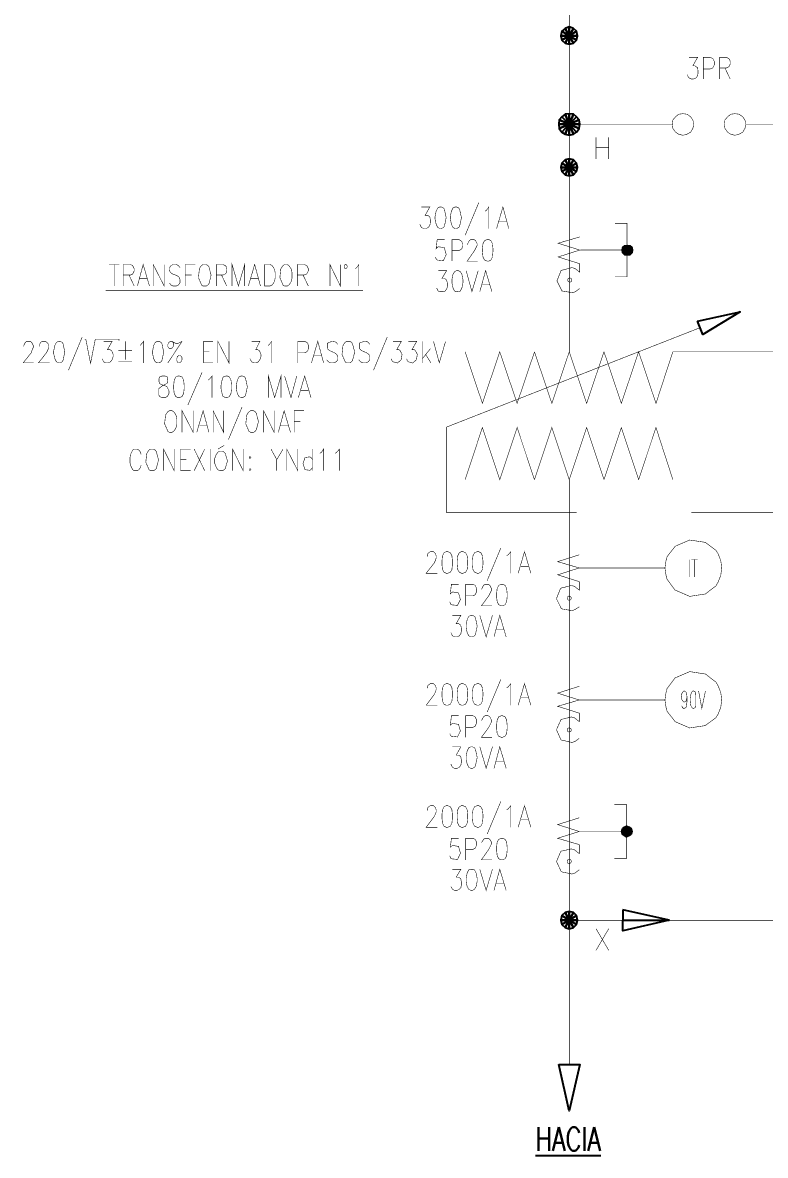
# Model space of a CAD drawing. Header units: millimetres. Extents: x -1355 to 3509, y -1443 to -567.
# Drawn here: x 2971.4 to 3035, y -1023.8 to -926.7 of the extents above; entities that cross this region are included whole.
import ezdxf
from ezdxf.enums import TextEntityAlignment as Align

# ---------------------------------------------------------------- set-up
doc = ezdxf.new("R2010")
doc.units = ezdxf.units.MM
doc.layers.add('ACEP-E-TEXTOS', color=3, linetype='Continuous')
doc.styles.add('Romans_0.85', font='romans.shx', dxfattribs={"width": 0.85})

msp = doc.modelspace()

# ---------------------------------------------------------------- linework, layer by layer
at = {"color": 0, "const_width": 0.045}
for points in [[(3018.25, -747.49), (3018.25, -954.933)], [(3028.515, -929.717), (3029.24, -929.717), (3028.834, -930.438), (3029.013, -930.438), (3029.148, -930.529), (3029.24, -930.62), (3029.283, -930.89), (3029.283, -931.025), (3029.24, -931.295), (3029.105, -931.474), (3028.877, -931.565), (3028.699, -931.565), (3028.515, -931.474), (3028.429, -931.386), (3028.386, -931.204)], [(3029.737, -931.565), (3029.737, -929.717), (3030.321, -929.717), (3030.542, -929.808), (3030.677, -930.077), (3030.677, -930.348), (3030.542, -930.62), (3030.321, -930.708), (3029.737, -930.708)], [(3031.132, -931.565), (3031.132, -929.717), (3031.715, -929.717), (3031.896, -929.808), (3031.987, -929.899), (3032.032, -930.077), (3032.032, -930.26), (3031.987, -930.438), (3031.896, -930.529), (3031.715, -930.62), (3031.132, -930.62)], [(3031.58, -930.62), (3032.032, -931.565)], [(3018.25, -935.438), (3027.077, -935.438)], [(3033.383, -935.438), (3037.888, -935.438)], [(3020.542, -936.565), (3020.542, -938.412)], [(3021.629, -936.565), (3021.629, -938.412)], [(3020.542, -937.421), (3021.629, -937.421)], [(3005.591, -942.525), (3006.31, -942.525), (3005.905, -943.247), (3006.132, -943.247), (3006.267, -943.338), (3006.31, -943.381), (3006.359, -943.652), (3006.359, -943.833), (3006.31, -944.102), (3006.175, -944.282), (3005.996, -944.373), (3005.769, -944.373), (3005.591, -944.282), (3005.542, -944.193), (3005.456, -944.012)], [(3010.499, -942.164), (3009.332, -944.959)], [(3011.04, -942.886), (3011.175, -942.795), (3011.359, -942.525), (3011.359, -944.373)], [(3012.029, -944.373), (3012.569, -942.525), (3013.067, -944.373)], [(3012.213, -943.742), (3012.888, -943.742)], [(3022.164, -943.921), (3023.202, -943.921), (3023.202, -948.516), (3022.164, -948.516)], [(3007.575, -945.32), (3006.942, -945.32), (3006.85, -946.085), (3006.942, -945.994), (3007.05, -945.933), (3007.548, -946.015), (3007.715, -946.599), (3007.467, -947.129), (3006.959, -947.076), (3006.85, -946.986), (3006.807, -946.807)], [(3008.202, -947.164), (3008.202, -945.32), (3008.786, -945.32), (3008.969, -945.408), (3009.056, -945.499), (3009.105, -945.681), (3009.105, -945.903), (3009.056, -946.085), (3008.969, -946.173), (3008.786, -946.264), (3008.202, -946.264)], [(3009.553, -945.768), (3009.553, -945.681), (3009.688, -945.408), (3009.823, -945.32), (3010.094, -945.32), (3010.229, -945.408), (3010.272, -945.499), (3010.364, -945.681), (3010.364, -945.816), (3010.137, -946.264), (3009.51, -947.164), (3010.407, -947.164)], [(3019.148, -945.094), (3017.299, -945.633), (3019.148, -946.22), (3017.299, -946.807), (3019.148, -947.39)], [(3019.191, -946.22), (3023.202, -946.22)], [(2978.834, -947.455), (2979.732, -947.455)], [(2979.283, -947.455), (2979.283, -949.302)], [(2980.05, -949.302), (2980.05, -947.455), (2980.683, -947.455), (2980.861, -947.546), (2980.905, -947.636), (2980.996, -947.816), (2980.996, -947.997), (2980.861, -948.267), (2980.683, -948.358), (2980.05, -948.358)], [(2981.267, -949.302), (2981.759, -947.455), (2982.305, -949.302)], [(2982.618, -949.302), (2982.618, -947.455), (2983.564, -949.302), (2983.564, -947.455)], [(2984.915, -947.728), (2984.78, -947.546), (2984.596, -947.455), (2984.332, -947.455), (2984.148, -947.546), (2984.013, -947.728), (2984.013, -947.907), (2984.061, -948.086), (2984.148, -948.176), (2984.283, -948.267), (2984.645, -948.402), (2984.78, -948.493), (2984.867, -948.581), (2984.915, -948.762), (2984.915, -949.033), (2984.78, -949.212), (2984.596, -949.302), (2984.332, -949.302), (2984.148, -949.212), (2984.013, -949.033)], [(2985.364, -949.302), (2985.364, -947.455), (2986.218, -947.455)], [(2988.023, -949.302), (2988.023, -947.455), (2988.607, -947.455), (2988.786, -947.546), (2988.877, -947.636), (2988.921, -947.816), (2988.921, -947.997), (2988.877, -948.176), (2988.786, -948.267), (2988.607, -948.358), (2988.023, -948.358)], [(2989.375, -949.302), (2989.375, -947.455), (2989.915, -949.302), (2990.456, -947.455), (2990.456, -949.302)], [(2990.769, -949.302), (2991.31, -947.455), (2991.807, -949.302)], [(2994.959, -949.302), (2994.959, -947.455), (2995.542, -947.455), (2995.769, -947.546), (2995.905, -947.816), (2995.905, -947.997), (2995.769, -948.267), (2995.542, -948.358), (2994.959, -948.358)], [(2997.753, -949.302), (2997.753, -947.455), (2998.65, -949.302), (2998.65, -947.455)], [(2999.915, -947.816), (3000.05, -947.728), (3000.229, -947.455), (3000.229, -949.302)], [(3019.148, -949.508), (3018.786, -949.778), (3018.542, -949.874), (3017.623, -949.719), (3017.196, -948.859), (3017.553, -947.965), (3018.477, -947.722), (3018.742, -947.795), (3019.148, -948.112), (3019.148, -947.39)], [(2980.548, -948.358), (2980.996, -949.302)], [(2981.445, -948.672), (2982.121, -948.672)], [(2985.364, -948.358), (2985.905, -948.358)], [(2988.472, -948.358), (2988.921, -949.302)], [(2990.953, -948.672), (2991.623, -948.672)], [(2995.456, -948.358), (2995.905, -949.302)], [(3007.029, -947.976), (3007.753, -947.976), (3007.348, -948.652), (3007.575, -948.652), (3007.71, -948.742), (3007.753, -948.833), (3007.845, -949.102), (3007.845, -949.282), (3007.753, -949.552), (3007.618, -949.733), (3007.434, -949.778), (3007.213, -949.778), (3007.029, -949.733), (3006.894, -949.463)], [(3009.418, -947.976), (3009.915, -949.778), (3010.456, -947.976)], [(3010.591, -949.778), (3011.088, -947.976), (3011.623, -949.778)], [(2978.564, -949.663), (3000.591, -949.663)], [(3010.769, -949.194), (3011.445, -949.194)], [(2976.537, -953.673), (2975.364, -956.511)], [(3002.661, -953.673), (3001.488, -956.511)], [(3029.467, -952.862), (3007.753, -961.376)], [(2971.537, -954.484), (2971.537, -954.393), (2971.672, -954.123), (2971.807, -954.033), (2972.077, -954.033), (2972.213, -954.123), (2972.348, -954.393), (2972.348, -954.573), (2972.256, -954.754), (2972.169, -955.024), (2971.488, -955.88), (2972.391, -955.88)], [(2972.888, -954.484), (2972.888, -954.393), (2972.932, -954.212), (2972.975, -954.123), (2973.11, -954.033), (2973.38, -954.033), (2973.515, -954.123), (2973.607, -954.212), (2973.65, -954.393), (2973.65, -954.573), (2973.607, -954.754), (2973.472, -955.024), (2972.796, -955.88), (2973.742, -955.88)], [(2976.759, -953.854), (2976.85, -953.854), (2977.256, -955.924), (2977.661, -953.854), (2979.688, -953.854), (2979.688, -953.988)], [(2978.38, -954.033), (2979.105, -954.033), (2978.699, -954.754), (2978.926, -954.754), (2979.061, -954.842), (2979.105, -954.933), (2979.196, -955.159), (2979.196, -955.337), (2979.105, -955.611), (2978.969, -955.789), (2978.791, -955.88), (2978.564, -955.88), (2978.38, -955.789), (2978.245, -955.519)], [(2980.229, -954.033), (2980.229, -955.611)], [(2981.488, -954.393), (2981.58, -954.302), (2981.807, -954.033), (2981.807, -955.88)], [(2985.094, -954.033), (2983.877, -955.88)], [(2984.24, -954.033), (2984.375, -954.212), (2984.375, -954.393), (2984.283, -954.573), (2984.148, -954.663), (2984.013, -954.663), (2983.877, -954.484), (2983.877, -954.302), (2983.969, -954.123), (2984.105, -954.033), (2984.24, -954.033), (2984.375, -954.123), (2984.553, -954.212), (2984.732, -954.212), (2984.959, -954.123), (2985.094, -954.033)], [(2986.942, -955.88), (2986.942, -954.033), (2987.753, -954.033)], [(2988.159, -955.88), (2988.159, -954.033), (2989.105, -955.88), (2989.105, -954.033)], [(2991.04, -954.033), (2991.759, -954.033), (2991.402, -954.754), (2991.58, -954.754), (2991.715, -954.842), (2991.759, -954.933), (2991.85, -955.159), (2991.85, -955.337), (2991.759, -955.611), (2991.623, -955.789), (2991.445, -955.88), (2991.267, -955.88), (2991.04, -955.789), (2990.996, -955.699), (2990.905, -955.519)], [(2992.44, -954.393), (2992.575, -954.302), (2992.753, -954.033), (2992.753, -955.88)], [(2995.002, -955.88), (2995.002, -954.033), (2995.591, -954.033), (2995.769, -954.123), (2995.861, -954.212), (2995.905, -954.393), (2995.905, -954.663), (2995.861, -954.842), (2995.769, -954.933), (2995.591, -955.024), (2995.002, -955.024)], [(2996.175, -955.88), (2996.715, -954.033), (2997.213, -955.88)], [(2998.429, -954.302), (2998.294, -954.123), (2998.067, -954.033), (2997.948, -954.021), (2997.532, -954.2), (2997.542, -954.654), (2997.618, -954.754), (2997.753, -954.842), (2998.159, -955.024), (2998.294, -955.115), (2998.337, -955.159), (2998.429, -955.337), (2998.429, -955.611), (2998.294, -955.789), (2998.067, -955.88), (2997.845, -955.88), (2997.618, -955.789), (2997.483, -955.611)], [(3001.175, -954.302), (3001.04, -954.123), (3000.861, -954.033), (3000.732, -954.018), (3000.294, -954.185), (3000.294, -954.652), (3000.364, -954.754), (3000.499, -954.842), (3000.905, -955.024), (3001.04, -955.115), (3001.088, -955.159), (3001.175, -955.337), (3001.175, -955.611), (3001.04, -955.789), (3000.861, -955.88), (3000.591, -955.88), (3000.364, -955.789), (3000.229, -955.611)], [(3003.159, -954.033), (3003.877, -954.033), (3003.472, -954.754), (3003.65, -954.754), (3003.748, -954.801), (3003.932, -955.139), (3003.856, -955.611), (3003.537, -955.893), (3003.148, -955.783), (3003.067, -955.699), (3003.023, -955.519)], [(3004.467, -954.033), (3005.186, -954.033), (3004.78, -954.754), (3004.959, -954.754), (3005.056, -954.801), (3005.24, -955.139), (3005.164, -955.611), (3004.84, -955.893), (3004.456, -955.783), (3004.375, -955.699), (3004.332, -955.519)], [(3005.677, -954.033), (3005.677, -955.88)], [(3006.359, -954.663), (3005.677, -955.519)], [(3006.623, -954.033), (3007.121, -955.88), (3007.661, -954.033)], [(2979.645, -954.842), (2980.818, -954.842)], [(2986.942, -954.933), (2987.44, -954.933)], [(2996.353, -955.25), (2997.029, -955.25)], [(3005.953, -955.159), (3006.402, -955.88)], [(3015.272, -954.933), (3013.786, -959.347), (3012.299, -954.933), (3010.813, -959.347), (3009.332, -954.933)], [(3021.223, -954.933), (3019.737, -959.347), (3018.25, -954.933), (3016.759, -959.347), (3015.272, -954.933)], [(3027.121, -954.933), (3025.677, -959.347), (3024.191, -954.933), (3022.71, -959.347), (3021.223, -954.933)], [(3027.121, -954.933), (3049.193, -954.933), (3049.193, -966.285)], [(2979.645, -955.789), (2980.818, -955.789)], [(2986.942, -955.88), (2987.753, -955.88)], [(2986.807, -956.69), (2985.591, -959.484)], [(2987.305, -957.367), (2987.44, -957.276), (2987.661, -957.007), (2987.661, -958.854)], [(2992.483, -958.854), (2992.483, -957.007), (2993.023, -958.854), (2993.564, -957.007), (2993.564, -958.854)], [(2993.877, -957.007), (2994.418, -958.854), (2994.915, -957.007)], [(2995.05, -958.854), (2995.591, -957.007), (2996.132, -958.854)], [(2995.272, -958.268), (2995.905, -958.268)], [(2985.094, -961.825), (2985.094, -959.98), (2986.04, -961.825), (2986.04, -959.98)], [(2986.353, -961.825), (2986.894, -959.98), (2987.391, -961.825)], [(2987.753, -961.825), (2987.753, -959.98), (2988.65, -961.825), (2988.65, -959.98)], [(2990.229, -959.663), (2989.061, -962.455)], [(2992.077, -961.825), (2992.077, -959.98), (2992.975, -961.825), (2992.975, -959.98)], [(2993.337, -961.825), (2993.834, -959.98), (2994.375, -961.825)], [(2994.688, -961.825), (2994.688, -959.98), (2995.542, -959.98)], [(2986.58, -961.241), (2987.213, -961.241)], [(2993.515, -961.241), (2994.196, -961.241)], [(2994.688, -960.88), (2995.229, -960.88)], [(3007.753, -961.376), (3007.753, -968.717), (3018.877, -968.717)], [(3015.272, -965.88), (3013.786, -961.42), (3012.299, -965.88), (3010.813, -961.42), (3009.332, -965.88)], [(3021.223, -965.88), (3019.737, -961.42), (3018.25, -965.88), (3016.759, -961.42), (3015.272, -965.88)], [(3027.121, -965.88), (3025.677, -961.42), (3024.191, -965.88), (3022.71, -961.42), (3021.223, -965.88)], [(2981.58, -963.716), (2981.537, -963.537), (2981.402, -963.359), (2981.267, -963.268), (2980.996, -963.268), (2980.861, -963.359), (2980.683, -963.716), (2980.634, -963.989), (2980.634, -964.437), (2980.683, -964.663), (2980.861, -965.024), (2980.996, -965.115), (2981.267, -965.115), (2981.402, -965.024), (2981.537, -964.842), (2981.58, -964.663)], [(2983.515, -965.115), (2983.515, -963.268), (2984.418, -965.115), (2984.418, -963.268)], [(2984.959, -965.115), (2984.959, -963.268), (2985.818, -963.268)], [(2986.132, -963.268), (2987.029, -965.115)], [(2987.029, -963.268), (2986.132, -965.115)], [(2987.526, -963.268), (2987.526, -965.115)], [(2988.159, -963.268), (2988.699, -962.951)], [(2989.418, -965.115), (2989.418, -963.268), (2990.321, -965.115), (2990.321, -963.268)], [(2992.71, -963.268), (2993.202, -964.168), (2993.202, -965.115)], [(2993.742, -963.268), (2993.202, -964.168)], [(2994.061, -965.115), (2994.061, -963.268), (2995.002, -965.115), (2995.002, -963.268)], [(2996.267, -963.268), (2996.267, -965.115)], [(2996.894, -963.628), (2997.029, -963.537), (2997.213, -963.268), (2997.213, -965.115)], [(2998.202, -963.628), (2998.337, -963.537), (2998.564, -963.268), (2998.564, -965.115)], [(2984.959, -964.168), (2985.456, -964.168)], [(2996.267, -964.168), (2996.132, -963.989), (2996.04, -963.93), (2995.618, -963.986), (2995.45, -964.508), (2995.618, -965.03), (2996.04, -965.083), (2996.132, -965.024), (2996.267, -964.842)], [(2984.959, -965.115), (2985.818, -965.115)], [(3018.25, -965.88), (3018.25, -1015.97)], [(3028.699, -968.717), (3039.779, -968.717), (3039.779, -980.79), (3045.454, -980.79)], [(3006.088, -972.503), (3006.088, -972.411), (3006.132, -972.229), (3006.223, -972.142), (3006.359, -972.051), (3006.623, -972.051), (3006.807, -972.229), (3006.85, -972.411), (3006.85, -972.59), (3006.807, -972.772), (3006.672, -973.042), (3005.996, -973.899), (3006.942, -973.899)], [(3012.391, -971.734), (3011.223, -974.529)], [(3012.888, -972.411), (3013.023, -972.32), (3013.245, -972.051), (3013.245, -973.899)], [(3013.877, -973.899), (3014.418, -972.051), (3014.959, -973.899)], [(3019.105, -972.32), (3017.256, -972.907), (3019.105, -973.447), (3017.256, -974.034), (3019.105, -974.62)], [(3028.515, -972.725), (3028.515, -974.212)], [(3028.699, -972.725), (3029.24, -972.725)], [(3028.969, -972.725), (3028.969, -974.212)], [(3014.105, -973.312), (3014.737, -973.312)], [(3019.105, -973.447), (3026.445, -973.447)], [(3008.786, -974.843), (3008.159, -974.843), (3008.067, -975.655), (3008.159, -975.564), (3008.272, -975.503), (3008.769, -975.584), (3008.926, -976.148), (3008.677, -976.658), (3008.169, -976.602), (3008.067, -976.511), (3008.023, -976.329)], [(3009.375, -976.69), (3009.375, -974.843), (3010.002, -974.843), (3010.186, -974.934), (3010.229, -975.024), (3010.321, -975.203), (3010.321, -975.474), (3010.186, -975.746), (3010.002, -975.834), (3009.375, -975.834)], [(3010.769, -975.294), (3010.769, -975.203), (3010.905, -974.934), (3011.04, -974.843), (3011.31, -974.843), (3011.445, -974.934), (3011.58, -975.203), (3011.58, -975.385), (3011.359, -975.834), (3010.726, -976.69), (3011.623, -976.69)], [(3019.105, -976.781), (3018.742, -977.007), (3018.499, -977.103), (3017.58, -976.946), (3017.153, -976.077), (3017.51, -975.183), (3018.434, -974.948), (3018.699, -975.024), (3019.105, -975.339), (3019.105, -974.62)], [(3008.245, -977.503), (3008.969, -977.503), (3008.564, -978.221), (3008.786, -978.221), (3008.921, -978.312), (3008.969, -978.403), (3009.013, -978.629), (3009.013, -978.808), (3008.969, -979.077), (3008.834, -979.26), (3008.65, -979.347), (3008.429, -979.347), (3008.245, -979.26), (3008.115, -978.986)], [(3010.591, -977.503), (3011.132, -979.347), (3011.672, -977.503)], [(3011.807, -979.347), (3012.299, -977.503), (3012.845, -979.347)], [(3011.986, -978.717), (3012.661, -978.717)], [(3006.088, -983.764), (3006.088, -983.717), (3006.132, -983.538), (3006.223, -983.447), (3006.359, -983.356), (3006.623, -983.356), (3006.807, -983.538), (3006.85, -983.717), (3006.85, -983.852), (3006.807, -984.034), (3006.672, -984.303), (3005.996, -985.204), (3006.942, -985.204)], [(3012.391, -982.995), (3011.223, -985.79)], [(3012.888, -983.717), (3013.023, -983.629), (3013.245, -983.356), (3013.245, -985.204)], [(3013.877, -985.204), (3014.418, -983.356), (3014.959, -985.204)], [(3019.105, -983.582), (3017.256, -984.169), (3019.105, -984.755), (3017.256, -985.295), (3019.105, -985.881)], [(3014.105, -984.573), (3014.737, -984.573)], [(3028.337, -984.482), (3028.294, -984.708), (3028.25, -984.843), (3028.115, -984.934), (3028.067, -984.934), (3027.98, -984.843), (3027.888, -984.708), (3027.845, -984.482), (3027.845, -984.438), (3027.888, -984.212), (3027.98, -984.078), (3028.067, -983.986), (3028.115, -983.986), (3028.25, -984.078), (3028.294, -984.212), (3028.337, -984.482), (3028.337, -984.843), (3028.294, -985.204), (3028.25, -985.386), (3028.115, -985.474), (3028.023, -985.474), (3027.932, -985.386), (3027.888, -985.248)], [(3029.326, -983.986), (3029.602, -985.474), (3029.915, -983.986)], [(3019.105, -984.755), (3026.445, -984.755)], [(3008.786, -986.104), (3008.159, -986.104), (3008.067, -986.916), (3008.159, -986.826), (3008.272, -986.764), (3008.769, -986.846), (3008.926, -987.409), (3008.677, -987.92), (3008.169, -987.863), (3008.067, -987.772), (3008.023, -987.638)], [(3009.375, -987.952), (3009.375, -986.104), (3010.002, -986.104), (3010.186, -986.195), (3010.229, -986.286), (3010.321, -986.464), (3010.321, -986.735), (3010.229, -986.916), (3010.186, -987.007), (3010.002, -987.095), (3009.375, -987.095)], [(3010.769, -986.555), (3010.769, -986.464), (3010.905, -986.195), (3011.04, -986.104), (3011.31, -986.104), (3011.445, -986.195), (3011.58, -986.464), (3011.58, -986.646), (3011.359, -987.095), (3010.726, -987.952), (3011.623, -987.952)], [(3019.105, -988.042), (3018.742, -988.312), (3018.477, -988.392), (3017.542, -988.175), (3017.153, -987.298), (3017.548, -986.424), (3018.445, -986.206), (3018.699, -986.286), (3019.105, -986.6), (3019.105, -985.881)], [(3008.245, -988.764), (3008.969, -988.764), (3008.564, -989.482), (3008.786, -989.482), (3008.921, -989.573), (3008.969, -989.664), (3009.013, -989.934), (3009.013, -990.069), (3008.969, -990.339), (3008.834, -990.521), (3008.65, -990.609), (3008.429, -990.609), (3008.245, -990.521), (3008.115, -990.248)], [(3010.591, -988.764), (3011.132, -990.609), (3011.672, -988.764)], [(3011.807, -990.609), (3012.299, -988.764), (3012.845, -990.609)], [(3011.986, -990.024), (3012.661, -990.024)], [(3012.391, -993.447), (3011.223, -996.239)], [(3006.088, -994.256), (3006.088, -994.169), (3006.132, -993.987), (3006.223, -993.899), (3006.359, -993.808), (3006.623, -993.808), (3006.715, -993.899), (3006.807, -993.987), (3006.85, -994.169), (3006.85, -994.347), (3006.807, -994.482), (3006.672, -994.752), (3005.996, -995.655), (3006.942, -995.655)], [(3012.888, -994.169), (3013.023, -994.078), (3013.245, -993.808), (3013.245, -995.655)], [(3013.877, -995.655), (3014.418, -993.808), (3014.959, -995.655)], [(3022.121, -993.717), (3023.159, -993.717), (3023.159, -998.312), (3022.121, -998.312)], [(3014.105, -995.025), (3014.737, -995.025)], [(3019.105, -994.843), (3017.256, -995.43), (3019.105, -996.016), (3017.256, -996.6), (3019.105, -997.142)], [(3019.148, -996.016), (3023.159, -996.016)], [(3008.786, -996.6), (3008.159, -996.6), (3008.067, -997.366), (3008.159, -997.277), (3008.267, -997.216), (3008.769, -997.298), (3008.932, -997.881), (3008.683, -998.412), (3008.175, -998.359), (3008.067, -998.268), (3008.023, -998.087)], [(3009.375, -998.447), (3009.375, -996.6), (3010.002, -996.6), (3010.186, -996.69), (3010.229, -996.781), (3010.321, -996.916), (3010.321, -997.186), (3010.186, -997.456), (3010.002, -997.547), (3009.375, -997.547)], [(3010.769, -997.004), (3010.769, -996.916), (3010.861, -996.781), (3010.905, -996.69), (3011.04, -996.6), (3011.31, -996.6), (3011.445, -996.69), (3011.494, -996.781), (3011.58, -996.916), (3011.58, -997.095), (3011.359, -997.547), (3010.726, -998.447), (3011.623, -998.447)], [(3019.105, -999.304), (3018.742, -999.573), (3018.488, -999.661), (3017.569, -999.47), (3017.159, -998.592), (3017.526, -997.708), (3018.44, -997.509), (3018.699, -997.592), (3019.105, -997.907), (3019.105, -997.142)], [(3008.245, -999.256), (3008.969, -999.256), (3008.564, -999.934), (3008.786, -999.934), (3008.921, -1000.025), (3008.969, -1000.113), (3009.013, -1000.383), (3009.013, -1000.564), (3008.969, -1000.835), (3008.834, -1000.97), (3008.65, -1001.061), (3008.429, -1001.061), (3008.245, -1000.97), (3008.202, -1000.878), (3008.115, -1000.744)], [(3010.591, -999.256), (3011.132, -1001.061), (3011.672, -999.256)], [(3011.807, -1001.061), (3012.299, -999.256), (3012.845, -1001.061)], [(3011.986, -1000.474), (3012.661, -1000.474)], [(3022.845, -1004.53), (3022.845, -1002.726), (3026.807, -1003.627)], [(3022.845, -1003.627), (3018.25, -1003.627)], [(3026.807, -1003.627), (3067.437, -1003.627)], [(3020.542, -1004.348), (3021.629, -1006.195)], [(3021.629, -1004.348), (3020.542, -1006.195)]]:
    msp.add_lwpolyline(points, dxfattribs=at)
at = {"color": 0}
for points in [[(3017.618, -927.465), (3017.526, -927.872), (3018.25, -927.872)], [(3017.888, -927.239), (3017.618, -927.465), (3018.25, -927.872)], [(3018.25, -927.104), (3017.888, -927.239), (3018.25, -927.872)], [(3018.607, -927.239), (3018.25, -927.104), (3018.25, -927.872)], [(3018.877, -927.465), (3018.607, -927.239), (3018.25, -927.872)], [(3018.969, -927.872), (3018.877, -927.465), (3018.25, -927.872)], [(3017.526, -927.872), (3017.618, -928.23), (3018.25, -927.872)], [(3017.618, -928.23), (3017.888, -928.503), (3018.25, -927.872)], [(3017.888, -928.503), (3018.25, -928.591), (3018.25, -927.872)], [(3018.25, -928.591), (3018.607, -928.503), (3018.25, -927.872)], [(3018.607, -928.503), (3018.877, -928.23), (3018.25, -927.872)], [(3018.877, -928.23), (3018.969, -927.872), (3018.25, -927.872)], [(3017.391, -935.078), (3017.348, -935.438), (3018.25, -935.438)], [(3017.618, -934.808), (3017.391, -935.078), (3018.25, -935.438)], [(3017.888, -934.582), (3017.618, -934.808), (3018.25, -935.438)], [(3018.25, -934.538), (3017.888, -934.582), (3018.25, -935.438)], [(3018.607, -934.582), (3018.25, -934.538), (3018.25, -935.438)], [(3018.877, -934.808), (3018.607, -934.582), (3018.25, -935.438)], [(3019.105, -935.078), (3018.877, -934.808), (3018.25, -935.438)], [(3019.148, -935.438), (3019.105, -935.078), (3018.25, -935.438)], [(3017.348, -935.438), (3017.391, -935.799), (3018.25, -935.438)], [(3017.391, -935.799), (3017.618, -936.113), (3018.25, -935.438)], [(3017.618, -936.113), (3017.888, -936.295), (3018.25, -935.438)], [(3017.888, -936.295), (3018.25, -936.386), (3018.25, -935.438)], [(3018.25, -936.386), (3018.607, -936.295), (3018.25, -935.438)], [(3018.607, -936.295), (3018.877, -936.113), (3018.25, -935.438)], [(3018.877, -936.113), (3019.105, -935.799), (3018.25, -935.438)], [(3019.105, -935.799), (3019.148, -935.438), (3018.25, -935.438)], [(3017.618, -938.772), (3017.526, -939.133), (3018.25, -939.133)], [(3017.888, -938.5), (3017.618, -938.772), (3018.25, -939.133)], [(3018.25, -938.412), (3017.888, -938.5), (3018.25, -939.133)], [(3018.607, -938.5), (3018.25, -938.412), (3018.25, -939.133)], [(3018.877, -938.772), (3018.607, -938.5), (3018.25, -939.133)], [(3018.969, -939.133), (3018.877, -938.772), (3018.25, -939.133)], [(3017.526, -939.133), (3017.618, -939.491), (3018.25, -939.133)], [(3017.618, -939.491), (3017.888, -939.764), (3018.25, -939.133)], [(3017.888, -939.764), (3018.25, -939.852), (3018.25, -939.133)], [(3018.25, -939.852), (3018.607, -939.764), (3018.25, -939.133)], [(3018.607, -939.764), (3018.877, -939.491), (3018.25, -939.133)], [(3018.877, -939.491), (3018.969, -939.133), (3018.25, -939.133)], [(3022.845, -945.994), (3023.023, -945.859), (3023.202, -946.22)], [(3023.023, -945.859), (3023.202, -945.816), (3023.202, -946.22)], [(3023.202, -945.816), (3023.429, -945.859), (3023.202, -946.22)], [(3023.429, -945.859), (3023.607, -945.994), (3023.202, -946.22)], [(3022.796, -946.22), (3022.845, -945.994), (3023.202, -946.22)], [(3022.845, -946.446), (3022.796, -946.22), (3023.202, -946.22)], [(3023.023, -946.625), (3022.845, -946.446), (3023.202, -946.22)], [(3023.202, -946.669), (3023.023, -946.625), (3023.202, -946.22)], [(3023.607, -945.994), (3023.65, -946.22), (3023.202, -946.22)], [(3023.65, -946.22), (3023.607, -946.446), (3023.202, -946.22)], [(3023.607, -946.446), (3023.429, -946.625), (3023.202, -946.22)], [(3023.429, -946.625), (3023.202, -946.669), (3023.202, -946.22)], [(3029.24, -952.32), (3032.888, -951.511), (3029.688, -953.447)], [(3022.753, -996.016), (3022.796, -995.79), (3023.159, -996.016)], [(3022.796, -996.239), (3022.753, -996.016), (3023.159, -996.016)], [(3022.796, -995.79), (3022.98, -995.655), (3023.159, -996.016)], [(3022.98, -996.374), (3022.796, -996.239), (3023.159, -996.016)], [(3022.98, -995.655), (3023.159, -995.564), (3023.159, -996.016)], [(3023.159, -996.465), (3022.98, -996.374), (3023.159, -996.016)], [(3023.159, -995.564), (3023.38, -995.655), (3023.159, -996.016)], [(3023.38, -995.655), (3023.564, -995.79), (3023.159, -996.016)], [(3023.564, -995.79), (3023.607, -996.016), (3023.159, -996.016)], [(3023.607, -996.016), (3023.564, -996.239), (3023.159, -996.016)], [(3023.564, -996.239), (3023.38, -996.374), (3023.159, -996.016)], [(3023.38, -996.374), (3023.159, -996.465), (3023.159, -996.016)], [(3017.888, -1002.952), (3017.618, -1003.222), (3018.25, -1003.627)], [(3018.25, -1002.861), (3017.888, -1002.952), (3018.25, -1003.627)], [(3018.607, -1002.952), (3018.25, -1002.861), (3018.25, -1003.627)], [(3018.877, -1003.222), (3018.607, -1002.952), (3018.25, -1003.627)], [(3022.845, -1002.726), (3022.845, -1003.627), (3026.807, -1003.627)], [(3017.618, -1003.222), (3017.526, -1003.627), (3018.25, -1003.627)], [(3017.526, -1003.627), (3017.618, -1003.987), (3018.25, -1003.627)], [(3017.618, -1003.987), (3017.888, -1004.256), (3018.25, -1003.627)], [(3017.888, -1004.256), (3018.25, -1004.348), (3018.25, -1003.627)], [(3018.969, -1003.627), (3018.877, -1003.222), (3018.25, -1003.627)], [(3018.25, -1004.348), (3018.607, -1004.256), (3018.25, -1003.627)], [(3018.607, -1004.256), (3018.877, -1003.987), (3018.25, -1003.627)], [(3018.877, -1003.987), (3018.969, -1003.627), (3018.25, -1003.627)], [(3022.845, -1003.627), (3026.807, -1003.627), (3022.845, -1004.53)], [(3017.348, -1015.97), (3019.148, -1015.97), (3018.25, -1019.934)]]:
    msp.add_lwpolyline(points, close=True, dxfattribs=at)
at = {"color": 0, "const_width": 0.045}
for points in [[(3027.077, -935.438), (3027.121, -935.078), (3027.348, -934.808), (3027.618, -934.582), (3027.98, -934.538), (3028.337, -934.582), (3028.65, -934.808), (3028.834, -935.078), (3028.921, -935.438), (3028.834, -935.799), (3028.65, -936.113), (3028.337, -936.295), (3027.98, -936.386), (3027.618, -936.295), (3027.348, -936.113), (3027.121, -935.799), (3027.077, -935.438)], [(3031.536, -935.438), (3031.58, -935.078), (3031.806, -934.808), (3032.076, -934.582), (3032.436, -934.538), (3032.796, -934.582), (3033.113, -934.808), (3033.293, -935.078), (3033.383, -935.438), (3033.293, -935.799), (3033.113, -936.113), (3032.796, -936.295), (3032.436, -936.386), (3032.076, -936.295), (3031.806, -936.113), (3031.58, -935.799), (3031.536, -935.438)], [(3007.164, -942.525), (3006.986, -942.616), (3006.85, -942.886), (3006.759, -943.338), (3006.759, -943.563), (3006.85, -944.012), (3006.986, -944.282), (3007.164, -944.373), (3007.299, -944.373), (3007.483, -944.282), (3007.559, -944.17), (3007.71, -943.449), (3007.559, -942.73), (3007.483, -942.616), (3007.299, -942.525), (3007.164, -942.525)], [(3008.472, -942.525), (3008.294, -942.616), (3008.159, -942.886), (3008.067, -943.338), (3008.067, -943.563), (3008.159, -944.012), (3008.294, -944.282), (3008.472, -944.373), (3008.607, -944.373), (3008.786, -944.282), (3008.861, -944.17), (3009.018, -943.449), (3008.861, -942.73), (3008.786, -942.616), (3008.607, -942.525), (3008.472, -942.525)], [(3011.223, -945.32), (3010.996, -945.408), (3010.861, -945.681), (3010.813, -946.085), (3010.813, -946.355), (3010.861, -946.807), (3010.996, -947.076), (3011.223, -947.164), (3011.359, -947.164), (3011.537, -947.076), (3011.672, -946.807), (3011.715, -946.355), (3011.715, -946.085), (3011.672, -945.681), (3011.537, -945.408), (3011.359, -945.32), (3011.223, -945.32)], [(2986.894, -947.455), (2986.759, -947.546), (2986.623, -947.728), (2986.575, -947.854), (2986.494, -948.581), (2986.769, -949.221), (2986.894, -949.302), (2987.164, -949.302), (2987.305, -949.212), (2987.396, -949.097), (2987.58, -948.379), (2987.396, -947.663), (2987.305, -947.546), (2987.164, -947.455), (2986.894, -947.455)], [(2992.164, -949.302), (2992.164, -947.455), (2992.618, -947.455), (2992.796, -947.546), (2992.932, -947.728), (2993.023, -947.907), (2993.067, -948.176), (2993.067, -948.581), (2993.023, -948.854), (2992.932, -949.033), (2992.796, -949.212), (2992.618, -949.302), (2992.164, -949.302)], [(2993.877, -947.455), (2993.742, -947.546), (2993.607, -947.728), (2993.548, -947.824), (2993.467, -948.578), (2993.753, -949.247), (2993.877, -949.302), (2994.105, -949.302), (2994.24, -949.212), (2994.375, -949.033), (2994.467, -948.854), (2994.51, -948.581), (2994.51, -948.176), (2994.467, -947.907), (2994.375, -947.728), (2994.24, -947.546), (2994.105, -947.455), (2993.877, -947.455)], [(2999.24, -947.636), (2999.196, -947.502), (2999.105, -947.455), (2999.013, -947.502), (2998.969, -947.636), (2999.013, -947.772), (2999.105, -947.816), (2999.196, -947.772), (2999.24, -947.636)], [(3008.607, -947.976), (3008.429, -948.068), (3008.294, -948.291), (3008.202, -948.742), (3008.202, -949.012), (3008.294, -949.463), (3008.429, -949.733), (3008.607, -949.778), (3008.742, -949.778), (3008.921, -949.733), (3009.056, -949.463), (3009.148, -949.012), (3009.148, -948.742), (3009.056, -948.291), (3008.921, -948.068), (3008.742, -947.976), (3008.607, -947.976)], [(3018.115, -948.787), (3018.159, -948.652), (3018.294, -948.607), (3018.429, -948.652), (3018.472, -948.787), (3018.429, -948.921), (3018.294, -948.968), (3018.159, -948.921), (3018.115, -948.787)], [(2974.51, -954.033), (2974.332, -954.123), (2974.196, -954.393), (2974.105, -954.842), (2974.105, -955.115), (2974.196, -955.519), (2974.332, -955.789), (2974.51, -955.88), (2974.645, -955.88), (2974.823, -955.789), (2974.899, -955.675), (2975.05, -954.956), (2974.899, -954.237), (2974.823, -954.123), (2974.645, -954.033), (2974.51, -954.033)], [(2982.975, -954.033), (2982.796, -954.123), (2982.661, -954.393), (2982.575, -954.842), (2982.575, -955.115), (2982.661, -955.519), (2982.796, -955.789), (2982.975, -955.88), (2983.11, -955.88), (2983.294, -955.789), (2983.369, -955.675), (2983.521, -954.956), (2983.369, -954.237), (2983.294, -954.123), (2983.11, -954.033), (2982.975, -954.033)], [(2999.196, -954.033), (2999.056, -954.123), (2998.921, -954.302), (2998.867, -954.428), (2998.791, -955.159), (2999.067, -955.799), (2999.196, -955.88), (2999.467, -955.88), (2999.602, -955.789), (2999.688, -955.675), (2999.877, -954.956), (2999.688, -954.241), (2999.602, -954.123), (2999.467, -954.033), (2999.196, -954.033)], [(2984.823, -955.25), (2984.688, -955.337), (2984.645, -955.519), (2984.645, -955.699), (2984.732, -955.88), (2984.867, -955.88), (2985.002, -955.789), (2985.094, -955.611), (2985.094, -955.428), (2984.959, -955.25), (2984.823, -955.25)], [(2983.38, -957.007), (2983.159, -957.094), (2983.11, -957.276), (2983.11, -957.455), (2983.159, -957.637), (2983.294, -957.728), (2983.564, -957.816), (2983.786, -957.907), (2983.969, -958.268), (2983.969, -958.493), (2983.834, -958.763), (2983.65, -958.854), (2983.38, -958.854), (2983.159, -958.763), (2983.099, -958.605), (2983.11, -958.062), (2983.45, -957.822), (2983.818, -957.634), (2983.872, -957.214), (2983.834, -957.094), (2983.65, -957.007), (2983.38, -957.007)], [(2984.732, -957.007), (2984.553, -957.094), (2984.418, -957.367), (2984.375, -957.816), (2984.375, -958.086), (2984.418, -958.493), (2984.553, -958.763), (2984.732, -958.854), (2984.867, -958.854), (2985.094, -958.763), (2985.229, -958.493), (2985.272, -958.086), (2985.272, -957.816), (2985.229, -957.367), (2985.094, -957.094), (2984.867, -957.007), (2984.732, -957.007)], [(2988.834, -957.007), (2988.607, -957.094), (2988.515, -957.367), (2988.429, -957.816), (2988.429, -958.086), (2988.515, -958.493), (2988.607, -958.763), (2988.834, -958.854), (2988.969, -958.854), (2989.148, -958.763), (2989.283, -958.493), (2989.332, -958.086), (2989.332, -957.816), (2989.283, -957.367), (2989.148, -957.094), (2988.969, -957.007), (2988.834, -957.007)], [(2990.137, -957.007), (2989.959, -957.094), (2989.823, -957.367), (2989.732, -957.816), (2989.732, -958.086), (2989.823, -958.493), (2989.959, -958.763), (2990.137, -958.854), (2990.272, -958.854), (2990.456, -958.763), (2990.532, -958.648), (2990.683, -957.93), (2990.532, -957.212), (2990.456, -957.094), (2990.272, -957.007), (2990.137, -957.007)], [(2984.013, -959.98), (2983.877, -960.068), (2983.742, -960.25), (2983.683, -960.343), (2983.596, -961.094), (2983.888, -961.769), (2984.013, -961.825), (2984.24, -961.825), (2984.375, -961.737), (2984.51, -961.555), (2984.596, -961.376), (2984.645, -961.15), (2984.645, -960.699), (2984.596, -960.429), (2984.51, -960.25), (2984.375, -960.068), (2984.24, -959.98), (2984.013, -959.98)], [(2990.953, -959.98), (2990.818, -960.068), (2990.683, -960.25), (2990.629, -960.376), (2990.548, -961.103), (2990.823, -961.743), (2990.953, -961.825), (2991.223, -961.825), (2991.353, -961.737), (2991.45, -961.622), (2991.634, -960.903), (2991.445, -960.185), (2991.353, -960.068), (2991.223, -959.98), (2990.953, -959.98)], [(2982.391, -963.268), (2982.256, -963.359), (2982.121, -963.537), (2982.067, -963.663), (2981.986, -964.391), (2982.267, -965.033), (2982.391, -965.115), (2982.661, -965.115), (2982.796, -965.024), (2982.894, -964.91), (2983.077, -964.191), (2982.888, -963.476), (2982.796, -963.359), (2982.661, -963.268), (2982.391, -963.268)], [(2988.294, -963.447), (2988.159, -963.537), (2988.023, -963.716), (2987.888, -964.077), (2987.888, -964.484), (2988.023, -964.842), (2988.159, -965.024), (2988.294, -965.115), (2988.564, -965.115), (2988.699, -965.024), (2988.791, -964.922), (2988.986, -964.282), (2988.791, -963.643), (2988.699, -963.537), (2988.564, -963.447), (2988.294, -963.447)], [(2990.905, -963.899), (2990.861, -963.989), (2990.905, -964.077), (2990.996, -963.989), (2990.905, -963.899)], [(2990.905, -964.934), (2990.861, -965.024), (2990.905, -965.115), (2990.996, -965.024), (2990.905, -964.934)], [(3031.31, -973.447), (3031.223, -972.816), (3030.996, -972.229), (3030.807, -971.934), (3029.894, -971.253), (3028.559, -971.054), (3027.321, -971.588), (3026.629, -972.482), (3026.537, -972.816), (3026.445, -973.447), (3026.537, -974.077), (3026.623, -974.417), (3027.305, -975.333), (3028.564, -975.881), (3029.915, -975.673), (3030.818, -974.972), (3030.996, -974.663), (3031.223, -974.077), (3031.31, -973.447)], [(3007.71, -972.051), (3007.526, -972.142), (3007.391, -972.411), (3007.348, -972.86), (3007.348, -973.133), (3007.391, -973.582), (3007.526, -973.808), (3007.71, -973.899), (3007.845, -973.899), (3008.067, -973.808), (3008.202, -973.582), (3008.245, -973.133), (3008.245, -972.86), (3008.202, -972.411), (3008.067, -972.142), (3007.845, -972.051), (3007.71, -972.051)], [(3009.013, -972.051), (3008.834, -972.142), (3008.699, -972.411), (3008.65, -972.86), (3008.65, -973.133), (3008.699, -973.582), (3008.834, -973.808), (3009.013, -973.899), (3009.148, -973.899), (3009.375, -973.808), (3009.51, -973.582), (3009.553, -973.133), (3009.553, -972.86), (3009.51, -972.411), (3009.375, -972.142), (3009.148, -972.051), (3009.013, -972.051)], [(3010.364, -972.051), (3010.137, -972.142), (3010.002, -972.411), (3009.959, -972.86), (3009.959, -973.133), (3010.002, -973.582), (3010.137, -973.808), (3010.364, -973.899), (3010.499, -973.899), (3010.677, -973.808), (3010.813, -973.582), (3010.861, -973.133), (3010.861, -972.86), (3010.813, -972.411), (3010.677, -972.142), (3010.499, -972.051), (3010.364, -972.051)], [(3012.434, -974.843), (3012.213, -974.934), (3012.077, -975.203), (3012.029, -975.655), (3012.029, -975.924), (3012.077, -976.329), (3012.213, -976.6), (3012.434, -976.69), (3012.526, -976.69), (3012.753, -976.6), (3012.888, -976.329), (3012.932, -975.924), (3012.932, -975.655), (3012.888, -975.203), (3012.753, -974.934), (3012.526, -974.843), (3012.434, -974.843)], [(3018.067, -976.015), (3018.115, -975.924), (3018.25, -975.834), (3018.38, -975.924), (3018.429, -976.015), (3018.38, -976.15), (3018.25, -976.239), (3018.115, -976.15), (3018.067, -976.015)], [(3009.823, -977.503), (3009.645, -977.59), (3009.51, -977.86), (3009.418, -978.312), (3009.418, -978.538), (3009.51, -978.986), (3009.645, -979.26), (3009.823, -979.347), (3009.959, -979.347), (3010.137, -979.26), (3010.213, -979.148), (3010.369, -978.426), (3010.213, -977.704), (3010.137, -977.59), (3009.959, -977.503), (3009.823, -977.503)], [(3031.31, -984.755), (3031.223, -984.121), (3030.996, -983.538), (3030.818, -983.233), (3029.915, -982.532), (3028.564, -982.324), (3027.305, -982.869), (3026.623, -983.784), (3026.537, -984.121), (3026.445, -984.755), (3026.537, -985.386), (3026.629, -985.723), (3027.321, -986.614), (3028.559, -987.15), (3029.894, -986.949), (3030.807, -986.268), (3030.996, -985.969), (3031.223, -985.386), (3031.31, -984.755)], [(3007.71, -983.356), (3007.526, -983.447), (3007.391, -983.717), (3007.348, -984.121), (3007.348, -984.394), (3007.391, -984.843), (3007.526, -985.113), (3007.71, -985.204), (3007.845, -985.204), (3008.067, -985.113), (3008.202, -984.843), (3008.245, -984.394), (3008.245, -984.121), (3008.202, -983.717), (3008.067, -983.447), (3007.845, -983.356), (3007.71, -983.356)], [(3009.013, -983.356), (3008.834, -983.447), (3008.699, -983.717), (3008.65, -984.121), (3008.65, -984.394), (3008.699, -984.843), (3008.834, -985.113), (3009.013, -985.204), (3009.148, -985.204), (3009.375, -985.113), (3009.51, -984.843), (3009.553, -984.394), (3009.553, -984.121), (3009.51, -983.717), (3009.375, -983.447), (3009.148, -983.356), (3009.013, -983.356)], [(3010.364, -983.356), (3010.137, -983.447), (3010.002, -983.717), (3009.959, -984.121), (3009.959, -984.394), (3010.002, -984.843), (3010.137, -985.113), (3010.364, -985.204), (3010.499, -985.204), (3010.677, -985.113), (3010.813, -984.843), (3010.861, -984.394), (3010.861, -984.121), (3010.813, -983.717), (3010.677, -983.447), (3010.499, -983.356), (3010.364, -983.356)], [(3028.834, -983.986), (3028.742, -984.078), (3028.65, -984.303), (3028.607, -984.617), (3028.607, -984.843), (3028.65, -985.204), (3028.742, -985.386), (3028.834, -985.474), (3028.921, -985.474), (3029.056, -985.386), (3029.088, -985.262), (3029.083, -984.201), (3029.056, -984.078), (3028.921, -983.986), (3028.834, -983.986)], [(3012.434, -986.104), (3012.213, -986.195), (3012.077, -986.464), (3012.029, -986.916), (3012.029, -987.186), (3012.077, -987.638), (3012.213, -987.861), (3012.434, -987.952), (3012.526, -987.952), (3012.753, -987.861), (3012.888, -987.638), (3012.932, -987.186), (3012.932, -986.916), (3012.888, -986.464), (3012.753, -986.195), (3012.526, -986.104), (3012.434, -986.104)], [(3018.067, -987.321), (3018.115, -987.186), (3018.25, -987.142), (3018.38, -987.186), (3018.429, -987.321), (3018.38, -987.456), (3018.25, -987.5), (3018.115, -987.456), (3018.067, -987.321)], [(3009.823, -988.764), (3009.645, -988.852), (3009.51, -989.121), (3009.418, -989.573), (3009.418, -989.843), (3009.51, -990.248), (3009.645, -990.521), (3009.823, -990.609), (3009.959, -990.609), (3010.137, -990.521), (3010.213, -990.406), (3010.369, -989.687), (3010.213, -988.969), (3010.137, -988.852), (3009.959, -988.764), (3009.823, -988.764)], [(3007.71, -993.808), (3007.526, -993.899), (3007.391, -994.169), (3007.348, -994.573), (3007.348, -994.843), (3007.391, -995.295), (3007.526, -995.564), (3007.71, -995.655), (3007.845, -995.655), (3008.067, -995.564), (3008.202, -995.295), (3008.245, -994.843), (3008.245, -994.573), (3008.202, -994.169), (3008.067, -993.899), (3007.845, -993.808), (3007.71, -993.808)], [(3009.013, -993.808), (3008.834, -993.899), (3008.699, -994.169), (3008.65, -994.573), (3008.65, -994.843), (3008.699, -995.295), (3008.834, -995.564), (3009.013, -995.655), (3009.148, -995.655), (3009.375, -995.564), (3009.51, -995.295), (3009.553, -994.843), (3009.553, -994.573), (3009.51, -994.169), (3009.375, -993.899), (3009.148, -993.808), (3009.013, -993.808)], [(3010.364, -993.808), (3010.137, -993.899), (3010.002, -994.169), (3009.959, -994.573), (3009.959, -994.843), (3010.002, -995.295), (3010.137, -995.564), (3010.364, -995.655), (3010.499, -995.655), (3010.677, -995.564), (3010.813, -995.295), (3010.861, -994.843), (3010.861, -994.573), (3010.813, -994.169), (3010.677, -993.899), (3010.499, -993.808), (3010.364, -993.808)], [(3012.434, -996.6), (3012.213, -996.69), (3012.077, -996.916), (3012.029, -997.366), (3012.029, -997.635), (3012.077, -998.087), (3012.213, -998.356), (3012.434, -998.447), (3012.526, -998.447), (3012.753, -998.356), (3012.888, -998.087), (3012.932, -997.635), (3012.932, -997.366), (3012.888, -996.916), (3012.753, -996.69), (3012.526, -996.6), (3012.434, -996.6)], [(3009.823, -999.256), (3009.645, -999.304), (3009.51, -999.573), (3009.418, -1000.025), (3009.418, -1000.295), (3009.51, -1000.744), (3009.645, -1000.97), (3009.823, -1001.061), (3009.959, -1001.061), (3010.137, -1000.97), (3010.272, -1000.744), (3010.364, -1000.295), (3010.364, -1000.025), (3010.272, -999.573), (3010.137, -999.304), (3009.959, -999.256), (3009.823, -999.256)], [(3018.067, -998.582), (3018.115, -998.447), (3018.25, -998.403), (3018.38, -998.447), (3018.429, -998.582), (3018.38, -998.717), (3018.25, -998.761), (3018.115, -998.717), (3018.067, -998.582)], [(3019.148, -1015.97), (3017.348, -1015.97), (3018.25, -1019.934), (3019.148, -1015.97)]]:
    msp.add_lwpolyline(points, close=True, dxfattribs=at)

# ---------------------------------------------------------------- texts
at = {"layer": 'ACEP-E-TEXTOS', "color": 7, "style": 'Romans_0.85', "width": 0.75}
msp.add_text('%%UHACIA', height=2, dxfattribs=at).set_placement((3018.163, -1023.358), align=Align.CENTER)

doc.saveas('drawing.dxf')
